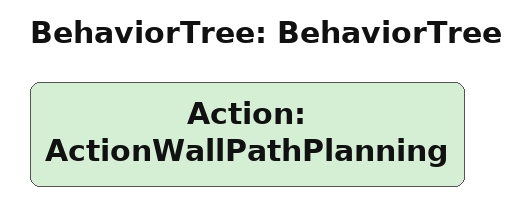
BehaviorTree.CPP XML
<?xml version="1.0"?>
<root main_tree_to_execute="BehaviorTree">
    <BehaviorTree ID="BehaviorTree">
        <Action ID="ActionWallPathPlanning"/>
    </BehaviorTree>
</root>
